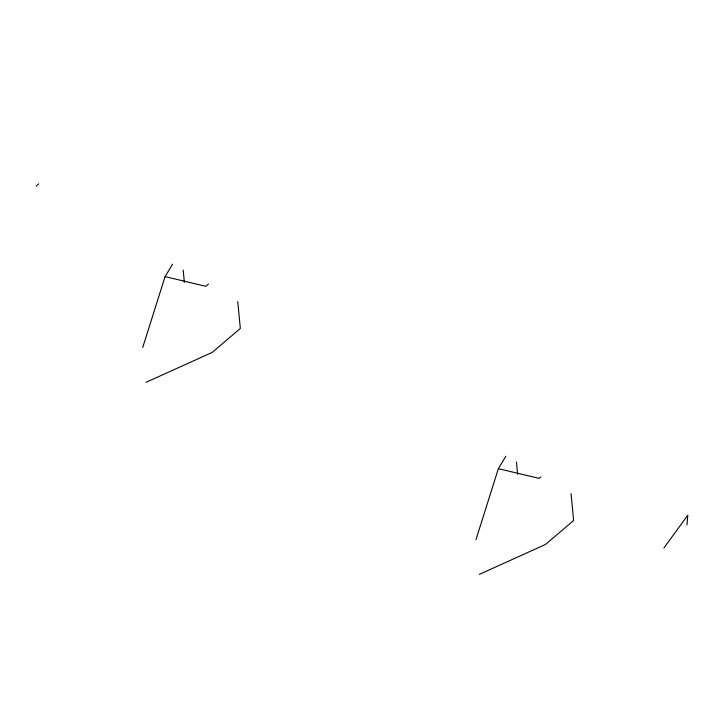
<?xml version="1.0" encoding="UTF-8"?>
<svg xmlns="http://www.w3.org/2000/svg" width="724" height="724" viewBox="0 0 724 724"><rect width="100%" height="100%" fill="white"/><g stroke="black" fill="none" stroke-linecap="round" stroke-linejoin="round"><path stroke-width="1.09" d="M686.995 524.837L687.8 515.235L663.899 547.977M142.709 347.52L165.072 276.622L172.593 264.179M475.994 539.579L498.356 468.69L505.868 456.247M36.2 186.086L38.625 183.842M208.422 284.116L205.86 286.297L165.072 276.622M540.846 476.908L539.145 478.356L498.356 468.69M146.031 382.317L212.168 352.425L240.332 328.461L237.762 301.555M479.315 574.385L545.453 544.484L573.616 520.52L571.046 493.623M516.465 462.066L517.642 474.392M183.181 269.998L184.358 282.324"/></g></svg>
